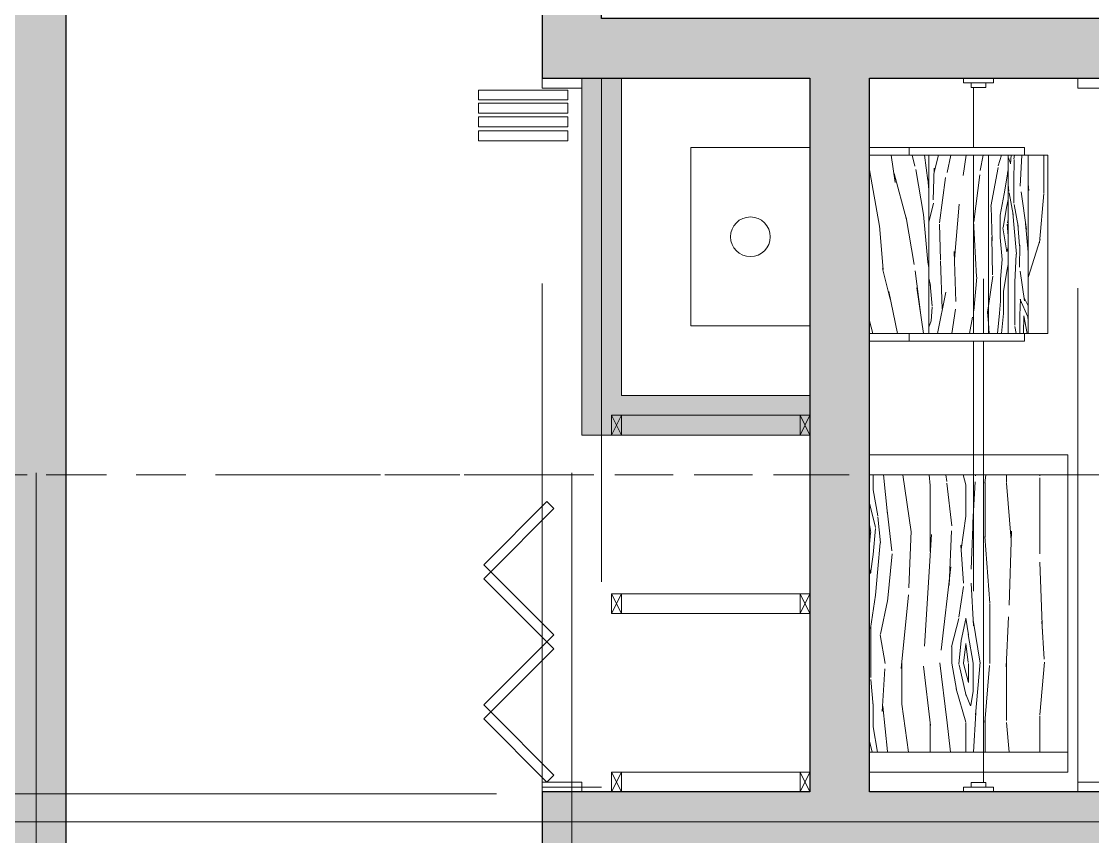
# Model space of a CAD drawing. Header units: metres. Extents: x -54 to 264, y -14 to 31.
# Drawn here: x 37.258 to 39.958, y 15.738 to 17.793 of the extents above; entities that cross this region are included whole.
import ezdxf
from ezdxf.enums import TextEntityAlignment as Align

# ---------------------------------------------------------------- set-up
doc = ezdxf.new("R2010")
doc.units = ezdxf.units.M
doc.header["$LTSCALE"] = 0.001
for name, pattern in [('CENTERX2', [101.6, 63.5, -12.7, 12.7, -12.7]), ('DIVIDEX2', [63.5, 25.4, -12.7, 0, -12.7, 0, -12.7]), ('HIDDENX2', [19.05, 12.7, -6.35])]:
    doc.linetypes.add(name, pattern=pattern)
doc.layers.get('0').update_dxf_attribs({"lineweight": 13, "true_color": 0x000000})
for name, color, linetype, lineweight, true_color in [('Jach-Anotaciones-CalidaddeLínea  0.13', 7, 'Continuous', 13, 0x000000), ('Jach-Anotaciones-CalidaddeLínea 0.09', 7, 'Continuous', 9, 0x000000), ('Jach-Anotaciones-Hatch-Lum30%', 7, 'Continuous', 9, 0xb3b3b3), ('Jach-Anotaciones-Hatch-Lum50%', 9, 'Continuous', 13, 0x808080), ('Jach-Anotaciones-Hatch-Lum80%', 250, 'Continuous', 13, 0x333333), ('JACH-Anotaciones-Lineas-CORTE', 7, 'DIVIDEX2', 18, 0x000000), ('JACH-Anotaciones-Lineas-CORTE @ 0.05', 7, 'DIVIDEX2', 18, 0x000000), ('JACH-Anotaciones-Lineas-CORTE @ 0.075', 7, 'DIVIDEX2', 18, 0x000000), ('JACH-Anotaciones-Lineas-EJES', 7, 'CENTERX2', 9, 0x666666), ('Jach-Anotaciones-LineasDetalle0.09mm', 7, 'Continuous', 15, 0x000000), ('Jach-Anotaciones-LineasDetalle0.15mm', 7, 'Continuous', 15, 0x000000), ('Jach-Anotaciones-LineasDetalle0.18mm', 7, 'Continuous', 18, 0x000000), ('Jach-Anotaciones-LineasDetalle0.20mm', 7, 'Continuous', 20, 0x000000), ('JACH-Arq-Lineas-Proyeccion', 250, 'HIDDENX2', 13, 0x333333), ('JACH-Arq-Líneas-ProyeccionCerramientos', 7, 'HIDDENX2', 13, 0x000000), ('JACH-Arq-Mobiliario01-', 250, 'Continuous', 9, 0x333333), ('JACH-Arq-Muros01-Carga', 7, 'Continuous', 25, 0x000000), ('JACH-Arq-Puertas01-', 7, 'Continuous', 13, 0x404040)]:
    doc.layers.add(name, color=color, linetype=linetype, lineweight=lineweight, true_color=true_color)
doc.styles.add('01c-Arial-JACH(3mm)', font='arial.ttf', dxfattribs={"height": 3})
pattern_1 = [(74.6952, (-30.74843, 72.060846), (0.759562067, 2.945006925), [0.0559015, -5.534268]), (85, (-30.73367, 72.11476), (-0.4545195, 0.5416752), [0.055, -0.445]), (103.4349, (-30.72888, 72.16956), (-0.4109408, 1.03977272), [0.047434, -1.5337045]), (257.875, (-30.7399, 72.21569), (0.80314161, 3.443103836), [0.0403115, -3.9908175]), (259.8056, (-30.74837, 72.17628), (0.933873713, 4.93739616), [0.055227, -5.4674535]), (279.0362, (-30.75814, 72.12192), (0.36736274, -1.5378701), [0.0618465, -1.999706]), (94.4623, (-30.74494, 72.10069), (-0.28020703, 2.53406492), [0.030414, -3.0109675]), (78.6598, (-30.74731, 72.131015), (-0.84672108, -3.941200555), [0.045277, -4.4824155]), (270.7106, (-30.738407, 72.17541), (0.105897187, -4.526453783), [0.0502495, -4.9746885]), (253.6901, (-30.73778, 72.12516), (0.67240769, 1.948812), [0.025495, -2.5240145]), (79.8056, (-30.74737, 72.01558), (-0.933873713, -4.93739616), [0.055227, -5.4674535]), (73.6901, (-30.7376, 72.06994), (-0.67240769, -1.948812), [0.05099, -2.4985195]), (85, (-30.7233, 72.11887), (-0.4545195, 0.5416752), [0.06, -0.44]), (105.556, (-30.71805, 72.178646), (-0.778303267, 2.577643232), [0.04272, -4.229282]), (88.8141, (-30.729504, 72.2198), (0.111989771, 7.016940697), [0.0751665, -7.4414815]), (79.8056, (-30.72795, 72.29495), (-0.933873713, -4.93739616), [0.055227, -5.4674535]), (85, (-30.71817, 72.3493), (-0.4545195, 0.5416752), [0.055, -0.445]), (90.1944, (-30.75696, 71.906), (-0.062316228, 5.024551487), [0.055227, -5.4674535]), (79.8056, (-30.757146, 71.961226), (-0.933873713, -4.93739616), [0.055227, -5.4674535]), (85, (-30.7669, 71.90687), (-0.4545195, 0.5416752), [0.03, -0.47]), (90.1944, (-30.764306, 71.936757), (-0.062316228, 5.024551487), [0.055227, -5.4674535]), (85, (-30.7645, 71.992), (-0.4545195, 0.5416752), [0.05, -0.45]), (95.3048, (-30.760135, 72.041793), (0.236627526, -3.03216222), [0.0559015, -5.534268]), (90.1944, (-30.765304, 72.097456), (-0.062316228, 5.024551487), [0.055227, -5.4674535]), (79.8056, (-30.76549, 72.15268), (-0.933873713, -4.93739616), [0.055227, -5.4674535]), (79.8056, (-30.755717, 72.207037), (-0.933873713, -4.93739616), [0.055227, -5.4674535]), (76.8699, (-30.74594, 72.26139), (-0.759564247, -2.94500614), [0.0707105, -3.464823]), (85, (-30.7299, 72.33025), (-0.4545195, 0.5416752), [0.075, -0.425]), (72.4712, (-30.432764, 72.284183), (0.715986522, 2.44690905), [0.0460975, -4.5636745]), (79.2894, (-30.41888, 72.32814), (-0.89029882, -4.439297926), [0.0502495, -4.9746885]), (93.1301, (-30.432764, 72.28418), (-0.23662981, 3.032161826), [0.0353555, -3.5001785]), (94.4623, (-30.434694, 72.31949), (-0.28020703, 2.53406492), [0.0608275, -2.9805535]), (85, (-30.483, 71.88203), (-0.4545195, 0.5416752), [0.06, -0.44]), (75.5377, (-30.477776, 71.9418), (-0.71598581, -2.44690934), [0.030414, -3.0109675]), (286.8014, (-30.47018, 71.97125), (-0.36736368, 1.53787005), [0.026926, -2.6656565]), (277.9946, (-30.462397, 71.945477), (-0.603992616, 4.570032161), [0.0667085, -6.6041235]), (77.875, (-30.42797, 72.338974), (-0.80314161, -3.443103836), [0.0403115, -3.9908175]), (92.125, (-30.42797, 72.338974), (-0.193051377, 3.53025943), [0.0403115, -3.9908175]), (85, (-30.47304, 71.88116), (-0.4545195, 0.5416752), [0.04, -0.46]), (279.0362, (-30.46956, 71.92101), (0.36736274, -1.5378701), [0.041231, -2.020322]), (81.6335, (-30.4784, 71.99205), (-1.195348722, -7.925978898), [0.085147, -8.4295465]), (82.7094, (-30.46601, 72.07629), (-1.5439641523, -11.910758755), [0.1251, -12.384896]), (88.1798, (-30.450134, 72.200378), (0.242730948, 8.511232665), [0.090139, -8.9237395]), (94.4623, (-30.44727, 72.29047), (-0.28020703, 2.53406492), [0.0912415, -2.95014]), (95.3048, (-30.438176, 71.87811), (0.236627526, -3.03216222), [0.0559015, -5.534268]), (100.9454, (-30.443345, 71.93377), (0.323785803, -2.035967326), [0.072801, -3.567254]), (85, (-30.45717, 72.00525), (-0.4545195, 0.5416752), [0.065, -0.435]), (76.8699, (-30.4515, 72.07), (-0.759564247, -2.94500614), [0.0707105, -3.464823]), (88.5763, (-30.43544, 72.138864), (0.155575374, 7.515038028), [0.080156, -7.9354535]), (76.2538, (-30.43345, 72.218995), (0.80314451, 3.443103058), [0.0657645, -6.5107085]), (70.9638, (-30.41782, 72.28288), (-0.62883002, -1.45071453), [0.0618465, -1.999706]), (85, (-30.39765, 72.34134), (-0.4545195, 0.5416752), [0.035, -0.465]), (259.8056, (-30.4784, 71.99205), (0.933873713, 4.93739616), [0.1104535, -5.412227]), (80.2364, (-30.51787, 71.885082), (-0.977449758, -5.435493808), [0.120416, -5.9003815]), (85, (-30.49745, 72.00375), (-0.4545195, 0.5416752), [0.115, -0.385]), (89.0856, (-30.48743, 72.118317), (0.068416912, 6.518843315), [0.1403565, -6.8774775]), (85, (-30.4852, 72.25866), (-0.4545195, 0.5416752), [0.125, -0.375]), (92.125, (-30.41327, 71.87593), (-0.193051377, 3.53025943), [0.120934, -3.910195]), (91.3402, (-30.417756, 71.99678), (-0.14947519, 4.028356435), [0.090554, -4.4371385]), (82.5104, (-30.419873, 72.08731), (-1.456819395, -10.91456277), [0.1151085, -11.395756]), (78.4802, (-30.40487, 72.201437), (-2.6273164573, -12.8197973776), [0.176139, -17.437776]), (88.0128, (-30.737035, 71.904257), (0.2863022916, 9.009330339), [0.0951315, -9.4180175]), (76.8699, (-30.733736, 71.99933), (-0.759564247, -2.94500614), [0.106066, -3.429468]), (82.6141, (-30.709642, 72.102624), (-1.5003798315, -11.4126621684), [0.120104, -11.890308]), (95.6197, (-30.694202, 72.221732), (0.516842209, -5.56622614), [0.081394, -8.058016]), (85, (-30.70217, 72.30273), (-0.4545195, 0.5416752), [0.1, -0.4]), (81.8202, (-30.796806, 71.909486), (-1.2389167225, -8.424077703), [0.090139, -8.9237395]), (91.009, (-30.78398, 71.998708), (0.062318306, -5.024551208), [0.095525, -9.4569615]), (91.7098, (-30.785663, 72.094218), (0.105893415, -4.526454243), [0.085586, -8.473035]), (79.2894, (-30.788217, 72.179766), (-0.89029882, -4.439297926), [0.100499, -4.924439]), (72.9052, (-30.76954, 72.278514), (-1.388398833, -4.395719409), [0.071589, -7.0873215]), (94.4623, (-30.748496, 72.34694), (-0.28020703, 2.53406492), [0.0608275, -2.9805535]), (88.8141, (-30.702168, 71.901206), (0.111989771, 7.016940697), [0.0751665, -7.4414815]), (72.1957, (-30.700612, 71.976357), (-2.060807961, -6.344530529), [0.112805, -11.167709]), (85, (-30.6661, 72.08376), (-0.4545195, 0.5416752), [0.125, -0.375]), (90.4403, (-30.655226, 72.208283), (0.0187374486, -5.5226485775), [0.105475, -10.4420365]), (91.7098, (-30.656036, 72.313755), (0.105893415, -4.526454243), [0.085586, -8.473035]), (85, (-30.83167, 71.91254), (-0.4545195, 0.5416752), [0.085, -0.415]), (93.1301, (-30.824265, 71.99721), (-0.23662981, 3.032161826), [0.1414215, -3.3941125]), (82.6141, (-30.831987, 72.138423), (-1.5003798315, -11.4126621684), [0.120104, -11.890308]), (79.4725, (-30.816547, 72.257531), (1.9113227895, 10.3728900808), [0.155724, -15.4166875]), (91.8428, (-30.378405, 71.87288), (0.255374896, -8.554810709), [0.125897, -12.4637815]), (85, (-30.38245, 71.9987), (-0.4545195, 0.5416752), [0.14, -0.36]), (81.3478, (-30.370251, 72.138179), (-2.3471024252, -15.3538631005), [0.235478, -23.3123455]), (85, (-30.55274, 71.88813), (-0.4545195, 0.5416752), [0.12, -0.38]), (89.7636, (-30.54228, 72.007676), (-0.018736505, 5.522648813), [0.120416, -5.9003815]), (83.1524, (-30.541783, 72.128091), (-1.8054306911, -14.899343078), [0.1550805, -15.352982]), (82.2737, (-30.523293, 72.282065), (-1.369652806, -9.91836943), [0.105119, -10.406779]), (79.8056, (-30.632434, 71.895105), (-0.933873713, -4.93739616), [0.1104535, -5.412227]), (85, (-30.6129, 72.0038), (-0.4545195, 0.5416752), [0.16, -0.34]), (86.9092, (-30.59894, 72.163206), (0.7656488042, 14.4884015677), [0.1500835, -14.8582475]), (88.5763, (-30.590848, 72.31307), (0.155575374, 7.515038028), [0.080156, -7.9354535])]

# ---------------------------------------------------------------- blocks, each defined once
blk = doc.blocks.new('*U299')
at = {"linetype": 'DIVIDEX2', "lineweight": 0, "ltscale": 100}
blk.add_lwpolyline([(-773.995, 0), (50.688, 0)], dxfattribs=at)
at = {"lineweight": 0, "ltscale": 100, "style": '01c-Arial-JACH(3mm)'}
for tag, p in [('JACH-SECCIONMURO', (-779.495, 2.109)), ('NO.DEPLANO', (-779.495, -1.994))]:
    blk.add_attdef(tag, text='', height=3, dxfattribs=at).set_placement(p, align=Align.MIDDLE_CENTER)
blk = doc.blocks.new('*U646')
at = {"layer": 'JACH-Anotaciones-Lineas-CORTE @ 0.05', "xscale": 0.05, "yscale": 0.05, "zscale": 0.05}
blk.add_blockref('*U299', (50.9401, 16.65), dxfattribs=at)
at = {"layer": 'JACH-Anotaciones-Lineas-CORTE @ 0.075', "xscale": 0.075, "yscale": 0.075, "zscale": 0.075}
blk.add_blockref('*U299', (50.9401, 16.65), dxfattribs=at)

msp = doc.modelspace()

# ---------------------------------------------------------------- hatches: boundary and pattern name
at = {"layer": 'Jach-Anotaciones-Hatch-Lum30%', "ltscale": 100}
h = msp.add_hatch(color=256, dxfattribs=at)
h.dxf.hatch_style = 1
h.paths.add_polyline_path([(38.7709, 17.65), (38.7709, 16.85), (39.2459, 16.85), (39.2459, 16.75), (38.6709, 16.75), (38.6709, 17.65)])
at = {"layer": 'Jach-Anotaciones-Hatch-Lum50%', "ltscale": 100}
h = msp.add_hatch(dxfattribs=at)
h.set_pattern_fill('WOOD7', color=256, scale=0.6, angle=270, pattern_type=2)
h.set_pattern_definition([(259.6952, (56.18968, -39.81519), (-0.599996925, -3.600000577), [0.067082, -6.6411216]), (270, (56.1777, -39.8812), (0.6, -0.6), [0.066, -0.534]), (288.4349, (56.17768, -39.94719), (0.59999904, -1.20000026), [0.056921, -1.8404454]), (82.875, (56.19568, -40.00119), (-0.59999897, -4.20000023), [0.048374, -4.788981]), (84.8056, (56.20168, -39.95319), (-0.599997135, -6.0000004), [0.0662724, -6.560944]), (104.0362, (56.20768, -39.88719), (-0.59999883, 1.80000033), [0.074216, -2.399647]), (279.4623, (56.18968, -39.86319), (0.59999888, -3.00000046), [0.036497, -3.613161]), (263.6598, (56.19568, -39.89919), (0.60000095, 4.79999964), [0.0543324, -5.3788986]), (95.7106, (56.18968, -39.95319), (-0.60000079, 5.399999654), [0.0602994, -5.969626]), (78.6901, (56.18368, -39.89319), (-0.59999858, -2.40000045), [0.030594, -3.0288174]), (264.8056, (56.18368, -39.76119), (0.599997135, 6.0000004), [0.0662724, -6.560944]), (258.6901, (56.17768, -39.82719), (0.59999858, 2.40000045), [0.061188, -2.9982234]), (270, (56.1657, -39.8872), (0.6, -0.6), [0.072, -0.528]), (290.556, (56.16568, -39.95919), (1.1999976, -3.00000111), [0.051264, -5.0751384]), (273.8141, (56.18368, -40.00719), (0.600003674, -8.399999605), [0.0902, -8.929778]), (264.8056, (56.18968, -40.09719), (0.599997135, 6.0000004), [0.0662724, -6.560944]), (270, (56.1837, -40.1632), (0.6, -0.6), [0.066, -0.534]), (275.1944, (56.18368, -39.62919), (0.599997135, -6.0000004), [0.0662724, -6.560944]), (264.8056, (56.18968, -39.69519), (0.599997135, 6.0000004), [0.0662724, -6.560944]), (270, (56.1957, -39.6292), (0.6, -0.6), [0.036, -0.564]), (275.1944, (56.19568, -39.66519), (0.599997135, -6.0000004), [0.0662724, -6.560944]), (270, (56.2017, -39.7312), (0.6, -0.6), [0.06, -0.54]), (280.3048, (56.20168, -39.79119), (-0.599996925, 3.600000577), [0.067082, -6.6411216]), (275.1944, (56.21368, -39.85719), (0.599997135, -6.0000004), [0.0662724, -6.560944]), (264.8056, (56.21968, -39.92319), (0.599997135, 6.0000004), [0.0662724, -6.560944]), (264.8056, (56.21368, -39.98919), (0.599997135, 6.0000004), [0.0662724, -6.560944]), (261.8699, (56.20768, -40.05519), (0.59999961, 3.59999987), [0.0848526, -4.1577876]), (270, (56.1957, -40.1392), (0.6, -0.6), [0.09, -0.51]), (257.4712, (55.83568, -40.11519), (-0.59999976, -3.00000019), [0.055317, -5.4764094]), (264.2894, (55.82368, -40.16919), (0.60000079, 5.399999654), [0.0602994, -5.969626]), (278.1301, (55.83568, -40.11519), (0.59999961, -3.59999987), [0.0424266, -4.200214]), (279.4623, (55.84168, -40.15719), (0.59999888, -3.00000046), [0.072993, -3.576664]), (270, (55.8537, -39.6292), (0.6, -0.6), [0.072, -0.528]), (260.5377, (55.85368, -39.70119), (0.59999888, 3.00000046), [0.036497, -3.613161]), (111.8014, (55.84768, -39.73719), (0.59999995, -1.80000016), [0.032311, -3.198788]), (102.9946, (55.83568, -39.70719), (1.199998547, -5.40000046), [0.08005, -7.924948]), (262.875, (55.83568, -40.18119), (0.59999897, 4.20000023), [0.048374, -4.788981]), (277.125, (55.83568, -40.18119), (0.59999897, -4.20000023), [0.048374, -4.788981]), (270, (55.8417, -39.6292), (0.6, -0.6), [0.048, -0.552]), (104.0362, (55.84168, -39.67719), (-0.59999883, 1.80000033), [0.049477, -2.4243864]), (266.6335, (55.859678, -39.76119), (0.600006578, 9.599999593), [0.1021764, -10.115456]), (267.7094, (55.853678, -39.86319), (0.599997452, 14.4000000775), [0.15012, -14.861875]), (273.1798, (55.847678, -40.01319), (0.599994625, -10.200000302), [0.108167, -10.7084874]), (279.4623, (55.85368, -40.12119), (0.59999888, -3.00000046), [0.10949, -3.540168]), (280.3048, (55.79968, -39.62919), (-0.599996925, 3.600000577), [0.067082, -6.6411216]), (285.9454, (55.81168, -39.69519), (-0.59999993, 2.40000008), [0.087361, -4.280705]), (270, (55.8357, -39.7792), (0.6, -0.6), [0.078, -0.522]), (261.8699, (55.83568, -39.85719), (0.59999961, 3.59999987), [0.0848526, -4.1577876]), (273.5763, (55.823678, -39.94119), (0.59999443, -9.000000393), [0.096187, -9.522544]), (261.2538, (55.82968, -40.03719), (-0.600002518, -4.199999602), [0.0789174, -7.81285]), (255.9638, (55.81768, -40.11519), (0.59999883, 1.80000033), [0.074216, -2.399647]), (270, (55.7997, -40.1872), (0.6, -0.6), [0.042, -0.558]), (84.8056, (55.85968, -39.76119), (-0.599997135, -6.0000004), [0.132544, -6.4946724]), (265.2364, (55.89568, -39.62919), (0.59999492, 6.600000568), [0.144499, -7.080458]), (270, (55.8837, -39.7732), (0.6, -0.6), [0.138, -0.462]), (274.0856, (55.88368, -39.91119), (0.59999768, -7.80000009), [0.168428, -8.252973]), (270, (55.8957, -40.0792), (0.6, -0.6), [0.15, -0.45]), (277.125, (55.76968, -39.62919), (0.59999897, -4.20000023), [0.145121, -4.692234]), (276.3402, (55.78768, -39.77319), (0.60000095, -4.79999964), [0.108665, -5.324566]), (267.5104, (55.799678, -39.88119), (0.600010719, 13.199999688), [0.13813, -13.674907]), (263.4802, (55.793678, -40.01919), (1.799999715, 15.5999998745), [0.211367, -20.925331]), (273.0128, (56.159678, -39.62919), (0.600002463, -10.800000007), [0.114158, -11.301621]), (261.8699, (56.16568, -39.74319), (0.59999961, 3.59999987), [0.127279, -4.1153616]), (267.6141, (56.147678, -39.86919), (0.599989662, 13.800000314), [0.144125, -14.2683696]), (280.6197, (56.141678, -40.01319), (-1.20000485, 6.599999043), [0.097673, -9.669619]), (270, (56.1597, -40.1092), (0.6, -0.6), [0.12, -0.48]), (266.8202, (56.231678, -39.62919), (0.599994625, 10.200000302), [0.108167, -10.7084874]), (276.009, (56.225678, -39.73719), (-0.59999959, 5.99999985), [0.11463, -11.348354]), (276.7098, (56.237678, -39.85119), (-0.599996329, 5.400000599), [0.102703, -10.167642]), (264.2894, (56.24968, -39.95319), (0.60000079, 5.399999654), [0.120599, -5.909327]), (257.9052, (56.23768, -40.07319), (1.20000404, 5.39999916), [0.085907, -8.504786]), (279.4623, (56.21968, -40.15719), (0.59999888, -3.00000046), [0.072993, -3.576664]), (273.8141, (56.11768, -39.62919), (0.600003674, -8.399999605), [0.0902, -8.929778]), (257.1957, (56.123678, -39.71919), (1.800004433, 7.799998708), [0.135366, -13.401251]), (270, (56.0937, -39.8512), (0.6, -0.6), [0.15, -0.45]), (275.4403, (56.093678, -40.00119), (-0.599996023, 6.600000187), [0.12657, -12.530444]), (276.7098, (56.105678, -40.12719), (-0.599996329, 5.400000599), [0.102703, -10.167642]), (270, (56.2737, -39.6292), (0.6, -0.6), [0.102, -0.498]), (278.1301, (56.27368, -39.73119), (0.59999961, -3.59999987), [0.169706, -4.072935]), (267.6141, (56.297678, -39.89919), (0.599989662, 13.800000314), [0.144125, -14.2683696]), (264.4725, (56.291678, -40.04319), (-1.199991228, -12.6000010316), [0.186869, -18.500025]), (276.8428, (55.727678, -39.62919), (-1.200004799, 10.199999619), [0.1510764, -14.956538]), (270, (55.7457, -39.7792), (0.6, -0.6), [0.168, -0.432]), (266.3478, (55.745678, -39.94719), (1.199992379, 18.6000005653), [0.2825736, -27.9748146]), (270, (55.9377, -39.6292), (0.6, -0.6), [0.144, -0.456]), (274.7636, (55.93768, -39.77319), (0.59999492, -6.600000568), [0.144499, -7.080458]), (268.1524, (55.949678, -39.91719), (0.599996604, 18.0000002786), [0.1860966, -18.4235784]), (267.2737, (55.943678, -40.10319), (0.59999761, 12.000000177), [0.126143, -12.488135]), (264.8056, (56.03368, -39.62919), (0.599997135, 6.0000004), [0.132544, -6.4946724]), (270, (56.0217, -39.7612), (0.6, -0.6), [0.192, -0.408]), (271.9092, (56.021678, -39.95319), (0.6000145446, -17.399999419), [0.1801, -17.829897]), (273.5763, (56.027678, -40.13319), (0.59999443, -9.000000393), [0.096187, -9.522544])])
h.paths.add_polyline_path([(39.3959, 16.65), (39.3959, 15.95), (39.8959, 15.95), (39.8959, 16.65)])
at = {"layer": 'Jach-Anotaciones-Hatch-Lum80%', "ltscale": 100}
h = msp.add_hatch(color=256, dxfattribs=at)
h.dxf.hatch_style = 1
h.paths.add_polyline_path([(37.3709, 15.7), (37.3709, 18.95), (38.5709, 18.95), (38.5709, 18.875), (38.7209, 18.875), (38.7209, 18.95), (39.1209, 18.95), (39.1209, 19.1), (37.3709, 19.1), (37.3709, 20.45), (37.2209, 20.45), (37.2209, 15.7)])
h = msp.add_hatch(color=256, dxfattribs=at)
h.dxf.hatch_style = 1
h.paths.add_polyline_path([(38.7209, 13.75), (39.7209, 13.75), (39.7209, 13.9), (38.7209, 13.9), (38.7209, 15.7), (40.5209, 15.7), (40.5209, 13.75), (40.6709, 13.75), (40.6709, 15.7), (44.2209, 15.7), (44.2209, 13.75), (45.2709, 13.75), (45.2709, 13.9), (44.3709, 13.9), (44.3709, 19.3001), (44.5219, 19.3), (44.5219, 19.4501), (44.2209, 19.4501), (44.2209, 15.85), (39.3959, 15.85), (39.3959, 17.65), (40.0709, 17.65), (40.0709, 17.8), (39.9524, 17.8), (39.7884, 17.8), (38.7209, 17.8), (38.7209, 17.875), (38.5709, 17.875), (38.5709, 17.65), (39.2459, 17.65), (39.2459, 15.85), (38.5709, 15.85), (38.5709, 13.75), (38.5709, 13.675), (38.7209, 13.675)])

# ---------------------------------------------------------------- linework, layer by layer
at = {"layer": 'Jach-Anotaciones-CalidaddeLínea 0.09', "ltscale": 100}
for points in [[(39.8959, 16.65), (39.8959, 16.7), (39.3959, 16.7), (39.3959, 16.65)], [(39.3959, 16.65), (39.3959, 15.95), (39.8959, 15.95), (39.8959, 16.65)], [(39.8959, 15.95), (39.8959, 15.9), (39.3959, 15.9), (39.3959, 15.95)]]:
    msp.add_lwpolyline(points, close=True, dxfattribs=at)
at = {"layer": 'JACH-Anotaciones-Lineas-EJES', "ltscale": 100}
for points in [[(37.2959, -2.3956), (37.2959, 25.8947)], [(38.6459, -2.3956), (38.6459, 25.8947)], [(-4.3309, 15.775), (52.1472, 15.775)]]:
    msp.add_lwpolyline(points, dxfattribs=at)
at = {"layer": 'Jach-Anotaciones-LineasDetalle0.09mm', "ltscale": 100}
for points in [[(38.5709, 17.65), (38.5709, 17.625), (38.6709, 17.625), (38.6709, 17.65)], [(38.7709, 17.65), (38.7709, 16.85), (39.2459, 16.85), (39.2459, 16.75), (38.6709, 16.75), (38.6709, 17.65)], [(40.0709, 17.625), (40.0709, 17.65), (39.9209, 17.65), (39.9209, 17.625)], [(38.7459, 16.75), (38.7459, 16.8), (38.7709, 16.8), (38.7709, 16.75)], [(38.7709, 16.8), (38.7709, 16.75), (39.2459, 16.75), (39.2459, 16.8)], [(39.2209, 16.75), (39.2209, 16.8), (39.2459, 16.8), (39.2459, 16.75)], [(38.7459, 16.3), (38.7459, 16.35), (38.7709, 16.35), (38.7709, 16.3)], [(38.7709, 16.35), (38.7709, 16.3), (39.2459, 16.3), (39.2459, 16.35)], [(39.2209, 16.3), (39.2209, 16.35), (39.2459, 16.35), (39.2459, 16.3)], [(38.7459, 15.85), (38.7459, 15.9), (38.7709, 15.9), (38.7709, 15.85)], [(38.7709, 15.9), (38.7709, 15.85), (39.2459, 15.85), (39.2459, 15.9)], [(39.2209, 15.85), (39.2209, 15.9), (39.2459, 15.9), (39.2459, 15.85)], [(40.0709, 15.85), (40.0709, 15.875), (39.9209, 15.875), (39.9209, 15.85)]]:
    msp.add_lwpolyline(points, close=True, dxfattribs=at)
for points in [[(38.7709, 16.8), (38.7459, 16.75)], [(38.7709, 16.75), (38.7459, 16.8)], [(39.2459, 16.8), (39.2209, 16.75)], [(39.2459, 16.75), (39.2209, 16.8)], [(38.7709, 16.35), (38.7459, 16.3)], [(38.7709, 16.3), (38.7459, 16.35)], [(39.2459, 16.35), (39.2209, 16.3)], [(39.2459, 16.3), (39.2209, 16.35)], [(38.7709, 15.9), (38.7459, 15.85)], [(38.7709, 15.85), (38.7459, 15.9)], [(39.2459, 15.9), (39.2209, 15.85)], [(39.2459, 15.85), (39.2209, 15.9)]]:
    msp.add_lwpolyline(points, dxfattribs=at)
at = {"layer": 'JACH-Arq-Lineas-Proyeccion', "linetype": 'HIDDENX2', "ltscale": 100}
for points in [[(39.6334, 17.638), (39.7084, 17.638), (39.7084, 17.65), (39.6334, 17.65)], [(39.6521, 17.626), (39.6896, 17.626), (39.6896, 17.638), (39.6521, 17.638)], [(39.6334, 15.862), (39.7084, 15.862), (39.7084, 15.85), (39.6334, 15.85)], [(39.6521, 15.874), (39.6896, 15.874), (39.6896, 15.862), (39.6521, 15.862)]]:
    msp.add_lwpolyline(points, close=True, dxfattribs=at)
at = {"layer": 'JACH-Arq-Lineas-Proyeccion', "ltscale": 100}
msp.add_lwpolyline([(39.9209, 15.85), (39.9209, 17.65)], dxfattribs=at)
msp.add_lwpolyline([(39.6834, 15.874), (39.6834, 17.626), (39.6584, 17.626), (39.6584, 15.874)], close=True, dxfattribs=at)
at = {"layer": 'JACH-Arq-Líneas-ProyeccionCerramientos', "lineweight": 0, "ltscale": 100}
msp.add_lwpolyline([(38.5709, 17.65), (38.7209, 17.65), (38.7209, 15.8625), (38.5709, 15.8625)], close=True, dxfattribs=at)
msp.add_lwpolyline([(31.4709, 15.845), (38.5709, 15.845)], dxfattribs=at)
at = {"layer": 'JACH-Arq-Mobiliario01-', "ltscale": 100}
msp.add_lwpolyline([(38.9459, 17.475), (38.9459, 17.025), (39.2459, 17.025), (39.2459, 17.475)], close=True, dxfattribs=at)
msp.add_circle((39.0959, 17.25), 0.05, dxfattribs=at)
at = {"layer": 'JACH-Arq-Muros01-Carga', "color": 3, "ltscale": 100}
msp.add_lwpolyline([(37.3709, 15.7), (37.3709, 18.95), (38.5709, 18.95), (38.5709, 18.875), (38.7209, 18.875), (38.7209, 18.95), (39.1209, 18.95), (39.1209, 19.1), (37.3709, 19.1), (37.3709, 20.45), (37.2209, 20.45), (37.2209, 15.7)], close=True, dxfattribs=at)
msp.add_lwpolyline([(44.5219, 19.4501), (44.2209, 19.4501), (44.2209, 15.85), (39.3959, 15.85), (39.3959, 17.65), (40.0709, 17.65), (40.0709, 17.8), (39.9524, 17.8), (39.7884, 17.8), (38.7209, 17.8), (38.7209, 17.875), (38.5709, 17.875), (38.5709, 17.65), (39.2459, 17.65), (39.2459, 15.85), (38.5709, 15.85), (38.5709, 13.75)], dxfattribs=at)
at = {"layer": 'JACH-Arq-Puertas01-', "ltscale": 100}
for points in [[(38.6354, 17.62), (38.4104, 17.62), (38.4104, 17.595), (38.6354, 17.595)], [(38.6354, 17.587), (38.4104, 17.587), (38.4104, 17.562), (38.6354, 17.562)], [(38.6354, 17.552), (38.4104, 17.552), (38.4104, 17.527), (38.6354, 17.527)], [(38.6354, 17.517), (38.4104, 17.517), (38.4104, 17.492), (38.6354, 17.492)], [(38.5829, 16.5821), (38.4238, 16.423), (38.4415, 16.4053), (38.6006, 16.5644)], [(38.5829, 16.2286), (38.4238, 16.3877), (38.4415, 16.4053), (38.6006, 16.2462)], [(38.5829, 16.2286), (38.4238, 16.0695), (38.4415, 16.0518), (38.6006, 16.2109)], [(38.5829, 15.875), (38.4238, 16.0341), (38.4415, 16.0518), (38.6006, 15.8927)], [(38.5709, 15.85), (38.5709, 15.875), (38.6709, 15.875), (38.6709, 15.85)]]:
    msp.add_lwpolyline(points, close=True, dxfattribs=at)

# ---------------------------------------------------------------- next in the draw order: wipeouts: each hides what was drawn before it
at = {"ltscale": 100}
for points in [[(39.7865, 17.475), (39.7865, 17.456), (39.3959, 17.456), (39.3959, 17.475)], [(39.7865, 17.006), (39.7865, 16.987), (39.3959, 16.987), (39.3959, 17.006)]]:
    msp.add_wipeout(points, dxfattribs=at).dxf.layer = 'Jach-Anotaciones-LineasDetalle0.09mm'

# ---------------------------------------------------------------- next in the draw order: hatches: boundary and pattern name
at = {"layer": 'Jach-Anotaciones-Hatch-Lum50%', "ltscale": 100}
h = msp.add_hatch(dxfattribs=at)
h.set_pattern_fill('WOOD7', color=256, scale=0.5, angle=100, pattern_type=2)
h.set_pattern_definition([(89.6952, (-30.78447, 71.95867), (-0.028543263, 3.041247376), [0.0559015, -5.534268]), (100, (-30.78417, 72.01457), (-0.579228, 0.4055798), [0.055, -0.445]), (118.4349, (-30.79372, 72.06874), (-0.6660513, 0.89798402), [0.047434, -1.5337045]), (272.875, (-30.81631, 72.11045), (-0.115365624, 3.533651262), [0.0403115, -3.9908175]), (274.8056, (-30.81429, 72.070188), (-0.375839421, 5.01086277), [0.055227, -5.4674535]), (294.0362, (-30.80966, 72.01515), (0.75287523, -1.39038798), [0.0618465, -1.999706]), (109.4623, (-30.79142, 71.99806), (-0.92652347, 2.37519584), [0.030414, -3.0109675]), (93.6598, (-30.80155, 72.02674), (0.202188005, -4.026054944), [0.045277, -4.4824155]), (285.7106, (-30.80444, 72.071924), (1.273821273, -4.344810402), [0.0502495, -4.9746885]), (268.6901, (-30.79083, 72.02355), (0.14510629, 2.05643976), [0.025495, -2.5240145]), (94.8056, (-30.771733, 71.915223), (0.375839421, -5.01086277), [0.055227, -5.4674535]), (88.6901, (-30.77636, 71.97026), (-0.14510629, -2.05643976), [0.05099, -2.4985195]), (100, (-30.7752, 72.02123), (-0.579228, 0.4055798), [0.06, -0.44]), (120.556, (-30.78561, 72.08032), (-1.418926386, 2.28837246), [0.04272, -4.229282]), (103.8141, (-30.80733, 72.11711), (-1.707944078, 6.806829326), [0.0751665, -7.4414815]), (94.8056, (-30.82528, 72.1901), (0.375839421, -5.01086277), [0.055227, -5.4674535]), (100, (-30.8299, 72.24513), (-0.579228, 0.4055798), [0.055, -0.445]), (105.1944, (-30.75263, 71.806894), (-1.360642472, 4.83721542), [0.055227, -5.4674535]), (94.8056, (-30.767106, 71.86019), (0.375839421, -5.01086277), [0.055227, -5.4674535]), (100, (-30.7625, 71.80516), (-0.579228, 0.4055798), [0.03, -0.47]), (105.1944, (-30.76769, 71.8347), (-1.360642472, 4.83721542), [0.055227, -5.4674535]), (100, (-30.78216, 71.888), (-0.579228, 0.4055798), [0.05, -0.45]), (110.3048, (-30.790846, 71.93724), (1.01334597, -2.867600088), [0.0559015, -5.534268]), (105.1944, (-30.810245, 71.989666), (-1.360642472, 4.83721542), [0.055227, -5.4674535]), (94.8056, (-30.82472, 72.042963), (0.375839421, -5.01086277), [0.055227, -5.4674535]), (94.8056, (-30.829346, 72.097995), (0.375839421, -5.01086277), [0.055227, -5.4674535]), (91.8699, (-30.83397, 72.15303), (0.028540954, -3.04124718), [0.0707105, -3.464823]), (100, (-30.8363, 72.2237), (-0.579228, 0.4055798), [0.075, -0.425]), (87.4712, (-30.537365, 72.2561), (0.05828321, 2.548843595), [0.0460975, -4.5636745]), (94.2894, (-30.53533, 72.30215), (0.289012226, -4.518458808), [0.0502495, -4.9746885]), (108.1301, (-30.537365, 72.2561), (-1.013348073, 2.867599116), [0.0353555, -3.5001785]), (109.4623, (-30.54837, 72.2897), (-0.92652347, 2.37519584), [0.0608275, -2.9805535]), (100, (-30.4818, 71.85465), (-0.579228, 0.4055798), [0.06, -0.44]), (90.5377, (-30.49223, 71.91374), (-0.05828245, -2.54884369), [0.030414, -3.0109675]), (301.8014, (-30.49251, 71.94415), (-0.75287612, 1.39038768), [0.026926, -2.6656565]), (292.9946, (-30.478324, 71.921265), (-1.766223426, 4.2579873), [0.0667085, -6.6041235]), (92.875, (-30.546915, 72.310264), (0.115365624, -3.533651262), [0.0403115, -3.9908175]), (107.125, (-30.546915, 72.310264), (-1.100171685, 3.360003383), [0.0403115, -3.9908175]), (100, (-30.47196, 71.8564), (-0.579228, 0.4055798), [0.04, -0.46]), (294.0362, (-30.47891, 71.89578), (0.75287523, -1.39038798), [0.041231, -2.020322]), (96.6335, (-30.505835, 71.962108), (0.896776088, -7.965286731), [0.085147, -8.4295465]), (97.7094, (-30.51567, 72.046685), (1.591376358, -11.90451682), [0.1251, -12.384896]), (103.1798, (-30.532453, 72.170654), (-1.9684090195, 8.284042837), [0.090139, -8.9237395]), (109.4623, (-30.553005, 72.25842), (-0.92652347, 2.37519584), [0.0912415, -2.95014]), (110.3048, (-30.437493, 71.86246), (1.01334597, -2.867600088), [0.0559015, -5.534268]), (115.9454, (-30.45689, 71.91489), (0.83970019, -1.88279149), [0.072801, -3.567254]), (100, (-30.48874, 71.98035), (-0.579228, 0.4055798), [0.065, -0.435]), (91.8699, (-30.50003, 72.044366), (0.028540954, -3.04124718), [0.0707105, -3.464823]), (103.5763, (-30.502338, 72.11504), (-1.794760695, 7.299235187), [0.080156, -7.9354535]), (91.2538, (-30.521154, 72.192955), (-0.115362621, 3.533651262), [0.0657645, -6.5107085]), (85.9638, (-30.52259, 72.2587), (-0.2319306, -1.56403582), [0.0618465, -1.999706]), (100, (-30.51824, 72.3204), (-0.579228, 0.4055798), [0.035, -0.465]), (274.8056, (-30.505835, 71.96211), (-0.375839421, 5.01086277), [0.1104535, -5.412227]), (95.2364, (-30.516278, 71.84857), (0.462665352, -5.503266461), [0.120416, -5.9003815]), (100, (-30.52727, 71.9685), (-0.579228, 0.4055798), [0.115, -0.385]), (104.0856, (-30.547237, 72.081736), (-1.62111514, 6.314426715), [0.1403565, -6.8774775]), (100, (-30.5814, 72.21787), (-0.579228, 0.4055798), [0.125, -0.375]), (107.125, (-30.41287, 71.8668), (-1.100171685, 3.360003383), [0.120934, -3.910195]), (106.3402, (-30.44848, 71.982375), (-1.186997313, 3.852406492), [0.090554, -4.4371385]), (97.5104, (-30.47396, 72.069271), (1.4177172357, -10.919710667), [0.1151085, -11.395756]), (93.4802, (-30.489005, 72.183392), (0.7802148958, -13.0629729115), [0.176139, -17.437776]), (103.0128, (-30.732935, 71.810367), (-2.055239498, 8.776445338), [0.0951315, -9.4180175]), (91.8699, (-30.754356, 71.903056), (0.028540954, -3.04124718), [0.106066, -3.429468]), (97.6141, (-30.757817, 72.009065), (1.504558696, -11.4121120105), [0.120104, -11.890308]), (110.6197, (-30.77373, 72.12811), (1.939876572, -5.242792977), [0.081394, -8.058016]), (100, (-30.8024, 72.2043), (-0.579228, 0.4055798), [0.1, -0.4]), (96.8202, (-30.792024, 71.799948), (0.983610088, -8.457689459), [0.090139, -8.9237395]), (106.009, (-30.802728, 71.88945), (1.360644407, -4.837214613), [0.095525, -9.4569615]), (106.7098, (-30.829073, 71.98127), (1.27381775, -4.344811822), [0.085586, -8.473035]), (94.2894, (-30.85368, 72.06324), (0.289012226, -4.518458808), [0.100499, -4.924439]), (87.9052, (-30.861198, 72.16346), (-0.20339439, -4.605282962), [0.071589, -7.0873215]), (109.4623, (-30.85858, 72.235), (-0.92652347, 2.37519584), [0.0608275, -2.9805535]), (103.8141, (-30.698467, 71.816445), (-1.707944078, 6.806829326), [0.0751665, -7.4414815]), (87.1957, (-30.716415, 71.889437), (-0.3485022993, -6.6617222423), [0.112805, -11.167709]), (100, (-30.7109, 72.0021), (-0.579228, 0.4055798), [0.125, -0.375]), (105.4403, (-30.732602, 72.125208), (1.447465617, -5.329619282), [0.105475, -10.4420365]), (106.7098, (-30.760683, 72.226877), (1.27381775, -4.344811822), [0.085586, -8.473035]), (100, (-30.8265, 71.79387), (-0.579228, 0.4055798), [0.085, -0.415]), (108.1301, (-30.84125, 71.87758), (-1.013348073, 2.867599116), [0.1414215, -3.3941125]), (97.6141, (-30.88526, 72.01198), (1.504558696, -11.4121120105), [0.120104, -11.890308]), (94.4725, (-30.901173, 72.131025), (-0.838505461, 10.5141291615), [0.155724, -15.4166875]), (106.8428, (-30.378405, 71.87288), (2.4608211463, -8.197216716), [0.125897, -12.4637815]), (100, (-30.4149, 71.9934), (-0.579228, 0.4055798), [0.14, -0.36]), (96.3478, (-30.439193, 72.13125), (1.7067453369, -15.4381677105), [0.235478, -23.3123455]), (100, (-30.55075, 71.8425), (-0.579228, 0.4055798), [0.12, -0.38]), (104.7636, (-30.571584, 71.96067), (-1.447464766, 5.329619754), [0.120416, -5.9003815]), (98.1524, (-30.60227, 72.07711), (2.112321616, -14.8589401212), [0.1550805, -15.352982]), (97.2737, (-30.62426, 72.230623), (1.2440798867, -9.9349014184), [0.105119, -10.406779]), (94.8056, (-30.62953, 71.8286), (0.375839421, -5.01086277), [0.1104535, -5.412227]), (100, (-30.6388, 71.93867), (-0.579228, 0.4055798), [0.16, -0.34]), (101.9092, (-30.666567, 72.096235), (-3.010314305, 14.1928857483), [0.1500835, -14.8582475]), (103.5763, (-30.69754, 72.243088), (-1.794760695, 7.299235187), [0.080156, -7.9354535])])
h.paths.add_polyline_path([(39.5459, 17.006), (39.5459, 17.456), (39.3959, 17.456), (39.3959, 17.006)])
h = msp.add_hatch(dxfattribs=at)
h.set_pattern_fill('WOOD7', color=256, scale=0.5, angle=445, pattern_type=2)
h.set_pattern_definition(pattern_1)
h.paths.add_polyline_path([(39.6959, 17.006), (39.6959, 17.456), (39.5459, 17.456), (39.5459, 17.006)])
h = msp.add_hatch(dxfattribs=at)
h.set_pattern_fill('WOOD7', color=256, scale=0.5, angle=445, pattern_type=2)
h.set_pattern_definition(pattern_1)
h.paths.add_polyline_path([(39.6959, 17.456), (39.7459, 17.456), (39.7459, 17.006), (39.6959, 17.006)])
h = msp.add_hatch(dxfattribs=at)
h.set_pattern_fill('WOOD7', color=256, scale=0.5, angle=95, pattern_type=2)
h.set_pattern_definition([(84.6952, (-30.77545, 71.993736), (0.236627526, 3.03216222), [0.0559015, -5.534268]), (95, (-30.7703, 72.0494), (-0.5416752, 0.4545195), [0.055, -0.445]), (113.4349, (-30.77507, 72.10419), (-0.58525232, 0.9526171), [0.047434, -1.5337045]), (267.875, (-30.79394, 72.14771), (0.193051377, 3.53025943), [0.0403115, -3.9908175]), (269.8056, (-30.795433, 72.107427), (0.062316228, 5.024551487), [0.055227, -5.4674535]), (289.0362, (-30.79562, 72.0522), (0.62883002, -1.45071453), [0.0618465, -1.999706]), (104.4623, (-30.778935, 72.03358), (-0.71598581, 2.44690934), [0.030414, -3.0109675]), (88.6598, (-30.78653, 72.063034), (-0.14947519, -4.028356435), [0.045277, -4.4824155]), (280.7106, (-30.78547, 72.1083), (0.89029882, -4.439297926), [0.0502495, -4.9746885]), (263.6901, (-30.77613, 72.05892), (0.32378465, 2.03596754), [0.025495, -2.5240145]), (89.8056, (-30.766546, 71.949343), (-0.062316228, -5.024551487), [0.055227, -5.4674535]), (83.6901, (-30.76636, 72.00457), (-0.32378465, -2.03596754), [0.05099, -2.4985195]), (95, (-30.76075, 72.05525), (-0.5416752, 0.4545195), [0.06, -0.44]), (115.556, (-30.765983, 72.11502), (-1.21408214, 2.403332096), [0.04272, -4.229282]), (98.8141, (-30.784413, 72.153563), (-1.10819057, 6.92978442), [0.0751665, -7.4414815]), (89.8056, (-30.79593, 72.22784), (-0.062316228, -5.024551487), [0.055227, -5.4674535]), (95, (-30.79574, 72.28307), (-0.5416752, 0.4545195), [0.055, -0.445]), (100.1944, (-30.75696, 71.83976), (-0.933873713, 4.93739616), [0.055227, -5.4674535]), (89.8056, (-30.766733, 71.894116), (-0.062316228, -5.024551487), [0.055227, -5.4674535]), (95, (-30.7669, 71.8389), (-0.5416752, 0.4545195), [0.03, -0.47]), (100.1944, (-30.769535, 71.868776), (-0.933873713, 4.93739616), [0.055227, -5.4674535]), (95, (-30.7793, 71.92313), (-0.5416752, 0.4545195), [0.05, -0.45]), (105.3048, (-30.783667, 71.97294), (0.759562067, -2.945006925), [0.0559015, -5.534268]), (100.1944, (-30.798423, 72.02686), (-0.933873713, 4.93739616), [0.055227, -5.4674535]), (89.8056, (-30.808198, 72.081214), (-0.062316228, -5.024551487), [0.055227, -5.4674535]), (89.8056, (-30.80801, 72.13644), (-0.062316228, -5.024551487), [0.055227, -5.4674535]), (86.8699, (-30.80782, 72.19167), (-0.23662981, -3.032161826), [0.0707105, -3.464823]), (95, (-30.80396, 72.26227), (-0.5416752, 0.4545195), [0.075, -0.425]), (82.4712, (-30.50336, 72.268495), (0.28020778, 2.53406476), [0.0460975, -4.5636745]), (89.2894, (-30.49732, 72.314196), (-0.105897187, -4.526453783), [0.0502495, -4.9746885]), (103.1301, (-30.50336, 72.268495), (-0.759564247, 2.94500614), [0.0353555, -3.5001785]), (104.4623, (-30.51139, 72.30293), (-0.71598581, 2.44690934), [0.0608275, -2.9805535]), (95, (-30.483, 71.86373), (-0.5416752, 0.4545195), [0.06, -0.44]), (85.5377, (-30.488234, 71.9235), (-0.28020703, -2.53406492), [0.030414, -3.0109675]), (296.8014, (-30.48587, 71.95382), (-0.62883093, 1.45071432), [0.026926, -2.6656565]), (287.9946, (-30.473727, 71.92979), (-1.388394367, 4.395720887), [0.0667085, -6.6041235]), (87.875, (-30.508154, 72.323286), (-0.193051377, -3.53025943), [0.0403115, -3.9908175]), (102.125, (-30.508154, 72.323286), (-0.80314161, 3.443103836), [0.0403115, -3.9908175]), (95, (-30.47304, 71.8646), (-0.5416752, 0.4545195), [0.04, -0.46]), (289.0362, (-30.47653, 71.90445), (0.62883002, -1.45071453), [0.041231, -2.020322]), (91.6335, (-30.497573, 71.972875), (0.199143103, -8.013135596), [0.085147, -8.4295465]), (92.7094, (-30.5, 72.057987), (0.547773685, -11.9979141277), [0.1251, -12.384896]), (98.1798, (-30.505914, 72.182947), (-1.2389167225, 8.424077703), [0.090139, -8.9237395]), (104.4623, (-30.51874, 72.27217), (-0.71598581, 2.44690934), [0.0912415, -2.95014]), (105.3048, (-30.438176, 71.86765), (0.759562067, -2.945006925), [0.0559015, -5.534268]), (110.9454, (-30.45293, 71.92157), (0.672408785, -1.948811593), [0.072801, -3.567254]), (95, (-30.47896, 71.98956), (-0.5416752, 0.4545195), [0.065, -0.435]), (86.8699, (-30.48462, 72.05431), (-0.23662981, -3.032161826), [0.0707105, -3.464823]), (98.5763, (-30.48076, 72.12492), (-1.151760824, 7.427883095), [0.080156, -7.9354535]), (86.2538, (-30.492714, 72.20418), (0.193054369, 3.530259167), [0.0657645, -6.5107085]), (80.9638, (-30.48842, 72.2698), (-0.36736274, -1.5378701), [0.0618465, -1.999706]), (95, (-30.4787, 72.3309), (-0.5416752, 0.4545195), [0.035, -0.465]), (269.8056, (-30.497573, 71.972875), (0.062316228, 5.024551487), [0.1104535, -5.412227]), (90.2364, (-30.51787, 71.86068), (-0.018736505, -5.522648813), [0.120416, -5.9003815]), (95, (-30.51837, 71.9811), (-0.5416752, 0.4545195), [0.115, -0.385]), (99.0856, (-30.52839, 72.095656), (-1.064607757, 6.431687909), [0.1403565, -6.8774775]), (95, (-30.55056, 72.23425), (-0.5416752, 0.4545195), [0.125, -0.375]), (102.125, (-30.41327, 71.86983), (-0.80314161, 3.443103836), [0.120934, -3.910195]), (101.3402, (-30.438673, 71.988066), (-0.84672108, 3.941200555), [0.090554, -4.4371385]), (92.5104, (-30.456479, 72.076852), (0.4606069, -11.00172007), [0.1151085, -11.395756]), (88.4802, (-30.461521, 72.19185), (-0.361267164, -13.0812645645), [0.176139, -17.437776]), (98.0128, (-30.737035, 71.841504), (-1.282501079, 8.9221742384), [0.0951315, -9.4180175]), (86.8699, (-30.750295, 71.93571), (-0.23662981, -3.032161826), [0.106066, -3.429468]), (92.6141, (-30.744504, 72.041615), (0.5042022973, -11.4998164095), [0.120104, -11.890308]), (105.6197, (-30.74998, 72.161594), (1.47555524, -5.39191395), [0.081394, -8.058016]), (95, (-30.7719, 72.24), (-0.5416752, 0.4545195), [0.1, -0.4]), (91.8202, (-30.796806, 71.836275), (0.242730948, -8.511232665), [0.090139, -8.9237395]), (101.009, (-30.79967, 71.926368), (0.933875712, -4.937395525), [0.095525, -9.4569615]), (101.7098, (-30.81791, 72.020135), (0.890295187, -4.439299034), [0.085586, -8.473035]), (89.2894, (-30.83528, 72.10394), (-0.105897187, -4.526453783), [0.100499, -4.924439]), (82.9052, (-30.834035, 72.20443), (-0.60399727, -4.570031481), [0.071589, -7.0873215]), (104.4623, (-30.82519, 72.27547), (-0.71598581, 2.44690934), [0.0608275, -2.9805535]), (98.8141, (-30.702168, 71.844555), (-1.10819057, 6.92978442), [0.0751665, -7.4414815]), (82.1957, (-30.713685, 71.918834), (-0.927783493, -6.605998401), [0.112805, -11.167709]), (95, (-30.69837, 72.0306), (-0.5416752, 0.4545195), [0.125, -0.375]), (100.4403, (-30.709262, 72.155118), (0.977450646, -5.4354934125), [0.105475, -10.4420365]), (101.7098, (-30.728375, 72.258847), (0.890295187, -4.439299034), [0.085586, -8.473035]), (95, (-30.83167, 71.8332), (-0.5416752, 0.4545195), [0.085, -0.415]), (103.1301, (-30.83908, 71.9179), (-0.759564247, 2.94500614), [0.1414215, -3.3941125]), (92.6141, (-30.871207, 72.055625), (0.5042022973, -11.4998164095), [0.120104, -11.890308]), (89.4725, (-30.876685, 72.175605), (0.081052042, 10.547200292), [0.155724, -15.4166875]), (101.8428, (-30.378405, 71.87288), (1.7370224675, -8.3804985264), [0.125897, -12.4637815]), (95, (-30.40424, 71.9961), (-0.5416752, 0.4545195), [0.14, -0.36]), (91.3478, (-30.416444, 72.135565), (0.3547256821, -15.528173479), [0.235478, -23.3123455]), (95, (-30.55274, 71.85763), (-0.5416752, 0.4545195), [0.12, -0.38]), (99.7636, (-30.563197, 71.97717), (-0.977449758, 5.435493808), [0.120416, -5.9003815]), (93.1524, (-30.583618, 72.095843), (0.8092416317, -14.9864983274), [0.1550805, -15.352982]), (92.2737, (-30.592146, 72.25069), (0.373462075, -10.0055248257), [0.105119, -10.406779]), (89.8056, (-30.632434, 71.850656), (-0.062316228, -5.024551487), [0.1104535, -5.412227]), (95, (-30.63206, 71.9611), (-0.5416752, 0.4545195), [0.16, -0.34]), (96.9092, (-30.646004, 72.1205), (-1.761867651, 14.4012437122), [0.1500835, -14.8582475]), (98.5763, (-30.66406, 72.269493), (-1.151760824, 7.427883095), [0.080156, -7.9354535])])
h.paths.add_polyline_path([(39.7459, 17.456), (39.7959, 17.456), (39.7959, 17.006), (39.7459, 17.006)])
h = msp.add_hatch(dxfattribs=at)
h.set_pattern_fill('WOOD7', color=256, scale=0.5, angle=445, pattern_type=2)
h.set_pattern_definition(pattern_1)
h.paths.add_polyline_path([(39.7959, 17.456), (39.8459, 17.456), (39.8459, 17.006), (39.7959, 17.006)])

# ---------------------------------------------------------------- next in the draw order: linework, layer by layer
at = {"layer": 'Jach-Anotaciones-CalidaddeLínea  0.13', "ltscale": 100}
msp.add_lwpolyline([(39.7959, 17.456), (39.8459, 17.456), (39.8459, 17.006), (39.7959, 17.006)], close=True, dxfattribs=at)
at = {"layer": 'Jach-Anotaciones-Hatch-Lum30%', "ltscale": 100}
for points in [[(39.5459, 17.006), (39.5459, 17.456), (39.3959, 17.456), (39.3959, 17.006)], [(39.6959, 17.006), (39.6959, 17.456), (39.5459, 17.456), (39.5459, 17.006)]]:
    msp.add_lwpolyline(points, close=True, dxfattribs=at)
at = {"layer": 'Jach-Anotaciones-LineasDetalle0.09mm', "ltscale": 100}
for points in [[(39.7865, 17.475), (39.7865, 17.456), (39.3959, 17.456), (39.3959, 17.475)], [(39.7865, 17.006), (39.7865, 16.987), (39.3959, 16.987), (39.3959, 17.006)]]:
    msp.add_lwpolyline(points, close=True, dxfattribs=at)
for points in [[(39.4959, 17.456), (39.4959, 17.475)], [(39.4959, 16.987), (39.4959, 17.006)]]:
    msp.add_lwpolyline(points, dxfattribs=at)
at = {"layer": 'Jach-Anotaciones-LineasDetalle0.15mm', "ltscale": 100}
msp.add_lwpolyline([(39.7459, 17.456), (39.7959, 17.456), (39.7959, 17.006), (39.7459, 17.006)], close=True, dxfattribs=at)
at = {"layer": 'Jach-Anotaciones-LineasDetalle0.18mm', "ltscale": 100}
msp.add_lwpolyline([(39.6959, 17.456), (39.7459, 17.456), (39.7459, 17.006), (39.6959, 17.006)], close=True, dxfattribs=at)
at = {"layer": 'Jach-Anotaciones-LineasDetalle0.20mm', "ltscale": 100}
msp.add_lwpolyline([(39.3959, 17.006), (39.3959, 17.456), (39.6959, 17.456), (39.6959, 17.006)], close=True, dxfattribs=at)

# ---------------------------------------------------------------- next in the draw order: block references
at = {"layer": 'JACH-Anotaciones-Lineas-CORTE', "lineweight": 0}
msp.add_blockref('*U646', (0, 0), dxfattribs=at)

doc.saveas('drawing.dxf')
